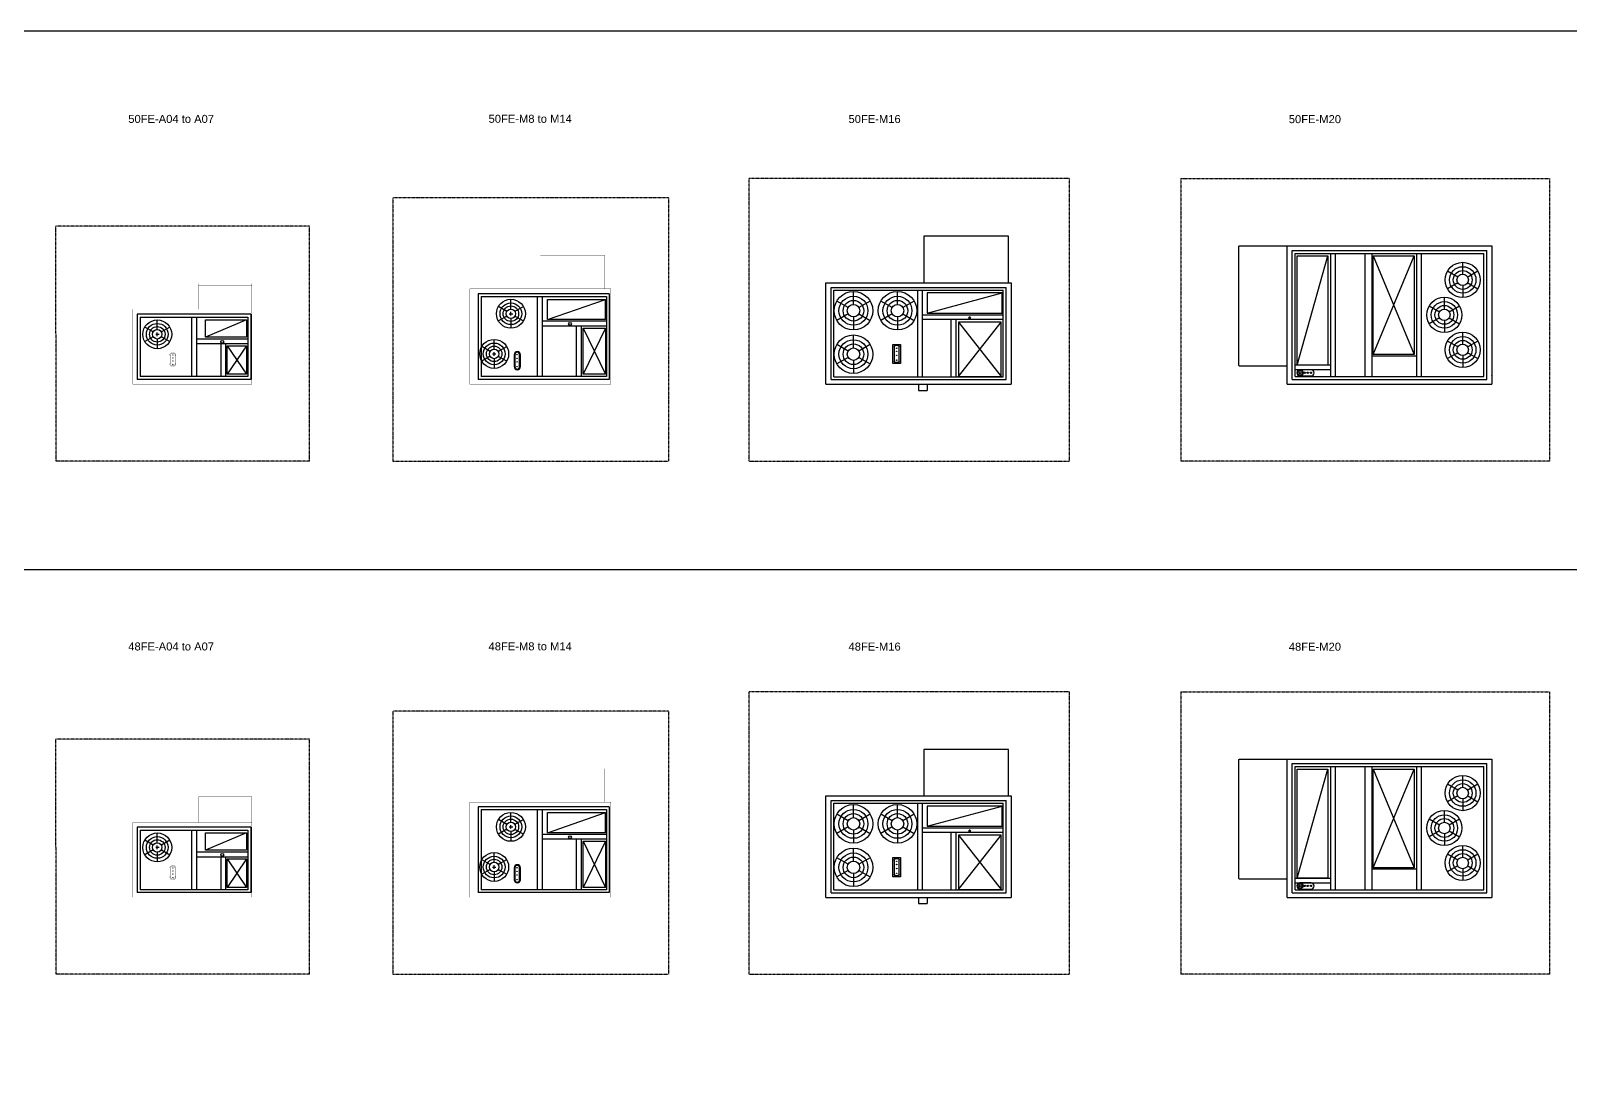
# Model space of a CAD drawing. Header units: inches. Extents: x 2025 to 34930, y -6955 to 4650.
# Drawn here: x 27933 to 28895, y 2137 to 2792 of the extents above; entities that cross this region are included whole.
import ezdxf

# ---------------------------------------------------------------- set-up
doc = ezdxf.new("R2010")
doc.units = ezdxf.units.IN
doc.header["$MEASUREMENT"] = 0
doc.linetypes.add('CENTER', pattern=[0.6, 0.375, -0.075, 0.075, -0.075])
doc.layers.add('HOOD', color=7, linetype='Continuous')
doc.styles.add('style1', font='arial.ttf', dxfattribs={"height": 5})

# ---------------------------------------------------------------- blocks, each defined once
blk = doc.blocks.new('50FE-A04 to A07')
at = {"layer": 'HOOD', "color": 7, "linetype": 'CENTER'}
for p, q in [((29.93677425178898, 43.74826206611965), (29.87122382518898, 190.5039355002197)), ((188.216504074989, 190.5039355002197), (29.87122382518898, 190.5039355002197)), ((188.282054501589, 43.74826206611965), (188.216504074989, 190.5039355002197)), ((188.282054501589, 43.74826206611965), (29.93677425178898, 43.74826206611965))]:
    blk.add_line(p, q, dxfattribs=at)
at = {"layer": 'HOOD', "color": 7, "linetype": 'Continuous'}
for p, q in [((80.65217629748898, 135.4922389287196), (80.65217629748898, 94.74936768571965)), ((80.65217629748898, 135.4922389287196), (80.65217629748898, 94.74936768571965)), ((151.527176297489, 135.4922389287196), (80.65217629748898, 135.4922389287196)), ((151.527176297489, 135.4922389287196), (80.65217629748898, 135.4922389287196)), ((151.527176297489, 135.4922389287196), (151.527176297489, 94.74936768571965)), ((151.527176297489, 135.4922389287196), (151.527176297489, 94.74936768571965)), ((82.40217629748898, 133.6586251996196), (82.40217629748898, 96.49908211411963)), ((82.40217629748898, 133.6586251996196), (82.40217629748898, 96.49908211411963)), ((82.40217629748898, 133.6586251996196), (149.777176297489, 133.6586251996196)), ((82.40217629748898, 133.6586251996196), (149.777176297489, 133.6586251996196)), ((90.63054697588898, 124.3740466066197), (85.35529376188899, 127.4197154697196)), ((93.17117629748898, 125.8408796293197), (93.17117629748898, 131.9322173555196)), ((100.962796626989, 127.4057076785197), (95.71180561918898, 124.3740466066197)), ((114.587176297489, 133.6586251996196), (114.587176297489, 96.49908211411963)), ((114.587176297489, 133.6586251996196), (114.587176297489, 96.49908211411963)), ((117.587176297489, 133.6586251996196), (117.587176297489, 96.49908211411963)), ((117.587176297489, 133.6586251996196), (117.587176297489, 96.49908211411963)), ((123.254176297489, 121.1172389287196), (123.254176297489, 131.9903160800196)), ((148.879175827489, 131.9903157323197), (123.254176349089, 121.1172391852197)), ((123.254176297489, 131.9903160800196), (148.879176297489, 131.9903160800196)), ((148.879176297489, 131.9903160800196), (148.879176297489, 121.1172389287196)), ((149.777176297489, 133.6586251996196), (149.777176297489, 96.49908211411963)), ((149.777176297489, 133.6586251996196), (149.777176297489, 96.49908211411963)), ((90.63054697588898, 121.4403805610197), (85.35529376188899, 118.3947116980196)), ((92.21226187118897, 123.0270120846197), (94.24822307798898, 123.0270120846197)), ((93.17117629748898, 121.7822135838197), (93.17117629748898, 124.0322135838197)), ((93.17117629748898, 119.9735475382197), (93.17117629748898, 113.8822098121197)), ((95.71180561918898, 121.4403805610197), (100.987058832989, 118.3947116980196)), ((149.777176297489, 119.9086251996196), (117.587176297489, 119.9086251996196)), ((149.777176297489, 119.9086251996196), (117.587176297489, 119.9086251996196)), ((149.777176297489, 116.9090821141197), (117.587176297489, 116.9090821141197)), ((149.777176297489, 116.9090821141197), (117.587176297489, 116.9090821141197)), ((148.879176297489, 121.1172389287196), (123.254176297489, 121.1172389287196)), ((132.777176297489, 116.9090821141197), (132.777176297489, 96.49908211411963)), ((132.777176297489, 116.9090821141197), (132.777176297489, 96.49908211411963)), ((135.777176297489, 116.9090821141197), (135.777176297489, 96.49908211411963)), ((135.777176297489, 116.9090821141197), (135.777176297489, 96.49908211411963)), ((136.754176297489, 97.99223892871964), (136.754176297489, 115.7378601644197)), ((136.754176297489, 115.7378601644197), (148.879176297489, 115.7378601644197)), ((136.754176297489, 115.7378601644197), (148.879176297489, 97.99223892871964)), ((148.879176297489, 115.7378601644197), (136.754176297489, 97.99223892871964)), ((148.879176297489, 115.7378601644197), (148.879176297489, 97.99223892871964)), ((149.777176297489, 96.49908211411963), (82.40217629748898, 96.49908211411963)), ((149.777176297489, 96.49908211411963), (82.40217629748898, 96.49908211411963)), ((148.879176297489, 97.99223892871964), (136.754176297489, 97.99223892871964)), ((151.527176297489, 94.74936768571965), (80.65217629748898, 94.74936768571965)), ((151.527176297489, 94.74936768571965), (80.65217629748898, 94.74936768571965))]:
    blk.add_line(p, q, dxfattribs=at)
at = {"layer": 'HOOD', "color": 7, "linetype": 'Continuous', "const_width": 0.1499999929}
for points in [[(152.254176297489, 154.5138506182197), (118.818253455989, 154.5138506182197)], [(118.879176297489, 138.4922389287196), (118.879176297489, 154.5138506182197)], [(152.254176297489, 138.4922389287196), (152.254176297489, 154.5138506182197)], [(152.254176297489, 153.5898506182197), (118.818253455989, 153.5898506182197)], [(77.87917629748898, 138.4922389287196), (77.87917629748898, 91.74223892871964)], [(152.254176297489, 138.4922389287196), (77.87917629748898, 138.4922389287196)], [(152.254176297489, 91.74223892871964), (152.254176297489, 138.4922389287196)], [(100.875388169589, 109.6489336031196), (100.870984654289, 104.7203025658197)], [(100.875388169589, 109.6489336031196), (101.376889203089, 109.6489336031196)], [(101.377291103989, 109.6649714957197), (101.368370921189, 104.7272348897197)], [(104.376811075189, 109.6473738943197), (104.371568295589, 104.7504332347197)], [(104.376812745089, 109.6489336031196), (104.878812657389, 109.6489336031196)], [(104.878811069389, 109.6474503571197), (104.873568289689, 104.7505096975196)], [(100.870984654289, 104.7203025658197), (101.368357594889, 104.7198581849196)], [(104.371532688489, 104.7171749799196), (104.873532025389, 104.7166375276196)], [(77.87917629748898, 91.74223892871964), (152.254176297489, 91.74223892871964)]]:
    blk.add_lwpolyline(points, dxfattribs=at)
for points in [[(104.878811069389, 109.6474503571197, 0.9998476951999999), (100.874811069389, 109.6474503571197)], [(104.376811075189, 109.6473738943197, 0.9998476951999999), (101.376811063589, 109.6473738943197)], [(100.871455155589, 104.7610693587197, 1.0215033938), (104.871455155589, 104.7610693587197)], [(101.371038366289, 104.7288906780197, 1.0141946597), (104.371568295589, 104.7504332347197)]]:
    blk.add_lwpolyline(points, format="xyb", dxfattribs=at)
for points in [[(102.712749978589, 110.0324925105197, 1), (103.040092220189, 110.0324925105197, 1)], [(102.713638845689, 108.1422395205197, 1), (103.040981087289, 108.1422395205197, 1)], [(102.714541971789, 106.2522359496197, 1), (103.041884213389, 106.2522359496197, 1)], [(102.715505176689, 104.2422389287196, 1), (103.042847418289, 104.2422389287196, 1)]]:
    blk.add_lwpolyline(points, format="xyb", close=True, dxfattribs=at)
at = {"layer": 'HOOD', "color": 7, "linetype": 'Continuous'}
for centre, radius in [((93.17117629748898, 122.9072135838197), 9.0250037717), ((93.17117629748898, 122.9072135838197), 6.7807506176), ((93.17117629748898, 122.9072135838197), 4.8344807751), ((93.17117629748898, 122.9072135838197), 2.9336660455), ((133.750239289589, 118.2383019208197), 0.8878304979), ((102.876043021689, 108.1346674658196), 0.09121988310000001), ((102.876421099389, 110.0324925105197), 0.09121988310000001), ((102.878213092589, 106.2522359496197), 0.09121988310000001), ((102.879176297489, 104.2422389287196), 0.09121988310000001)]:
    blk.add_circle(centre, radius, dxfattribs=at)
blk = doc.blocks.new('50FE-M8 to M14')
at = {"layer": 'HOOD', "color": 7, "linetype": 'CENTER'}
for p, q in [((240.3370170512492, 208.0759891352197), (240.3370170512492, 43.74230409301965)), ((412.4638323127492, 208.0759891352197), (240.3370170512492, 208.0759891352197)), ((412.4638323127492, 208.0759891352197), (412.4638323127492, 43.74230409301965)), ((240.3370170512492, 43.74230409301965), (412.4638323127492, 43.74230409301965))]:
    blk.add_line(p, q, dxfattribs=at)
at = {"layer": 'HOOD', "color": 7, "linetype": 'Continuous'}
for p, q in [((293.6740170512492, 148.2540821141196), (293.6740170512492, 94.75408211411965)), ((293.6740170512492, 148.2540821141196), (293.6740170512492, 94.75408211411965)), ((375.4240170512492, 148.2540821141196), (293.6740170512492, 148.2540821141196)), ((375.4240170512492, 148.2540821141196), (293.6740170512492, 148.2540821141196)), ((295.4240170512492, 146.5021136102197), (295.4240170512492, 96.50379654251964)), ((295.4240170512492, 146.5021136102197), (295.4240170512492, 96.50379654251964)), ((295.4240170512492, 146.5021136102197), (373.6740170512492, 146.5021136102197)), ((295.4240170512492, 146.5021136102197), (373.6740170512492, 146.5021136102197)), ((314.0370170512492, 138.7059049743197), (314.0370170512492, 144.7972427004196)), ((330.4850406732492, 146.5021136102197), (330.4850406732492, 96.50379654251964)), ((330.4850406732492, 146.5021136102197), (330.4850406732492, 96.50379654251964)), ((333.4850406732492, 146.5021136102197), (333.4850406732492, 96.50379654251964)), ((333.4850406732492, 146.5021136102197), (333.4850406732492, 96.50379654251964)), ((336.8121682915492, 132.1176747224196), (336.8121682915492, 144.7407500443196)), ((336.8121682915492, 132.1176747224196), (373.1871682889492, 144.7407500443196)), ((336.8121682915492, 144.7407500443196), (373.1871682889492, 144.7407500443196)), ((373.1870170512492, 132.1172389287196), (373.1871682889492, 144.7407500443196)), ((373.6740170512492, 146.5021136102197), (373.6740170512492, 96.50379654251964)), ((373.6740170512492, 146.5021136102197), (373.6740170512492, 96.50379654251964)), ((375.4240170512492, 148.2540821141196), (375.4240170512492, 94.75408211411965)), ((375.4240170512492, 148.2540821141196), (375.4240170512492, 94.75408211411965)), ((311.4963877295492, 137.2390719515197), (306.2211345156492, 140.2847408146197)), ((312.9120170512492, 135.7722389287196), (315.1620170512492, 135.7722389287196)), ((314.0370170512492, 134.6472389287196), (314.0370170512492, 136.8972389287196)), ((321.8286373807492, 140.2707330234196), (316.5776463728492, 137.2390719515197)), ((311.4963877295492, 134.3054059059196), (306.2211345156492, 131.2597370429197)), ((314.0370170512492, 132.8385728832197), (314.0370170512492, 126.7472351570196)), ((316.5776463728492, 134.3054059059196), (321.8528995867492, 131.2597370429197)), ((373.6740170512492, 131.0348356910197), (333.4850406732492, 131.0348356910197)), ((373.6740170512492, 131.0348356910197), (333.4850406732492, 131.0348356910197)), ((373.6740170512492, 128.0352926055197), (333.4850406732492, 128.0352926055197)), ((373.6740170512492, 128.0352926055197), (333.4850406732492, 128.0352926055197)), ((373.1870170512492, 132.1172389287196), (336.8121682915492, 132.1176747224196)), ((354.8629934292492, 128.0352926055197), (354.8629934292492, 96.50379654251964)), ((354.8629934292492, 128.0352926055197), (354.8629934292492, 96.50379654251964)), ((357.8629934292492, 128.0352926055197), (357.8629934292492, 96.50379654251964)), ((357.8629934292492, 128.0352926055197), (357.8629934292492, 96.50379654251964)), ((359.1870170512492, 126.7378601645196), (373.1870170512492, 126.7378601645196)), ((359.1870170512492, 97.99223892871964), (359.1870170512492, 126.7378601645196)), ((359.1870170512492, 126.7378601645196), (373.1870170512492, 97.99223892871964)), ((373.1870170512492, 126.7378601645196), (359.1870170512492, 97.99223892871964)), ((373.1870170512492, 126.7378601645196), (373.1870170512492, 97.99223892871964)), ((303.5990170512492, 113.6259049743196), (303.5990170512492, 119.7172427004197)), ((301.0583877295492, 112.1590719515196), (295.7831345156492, 115.2047408146197)), ((301.0583877295492, 109.2254059059196), (295.7831345156492, 106.1797370429196)), ((302.4740170512492, 110.6922389287197), (304.7240170512492, 110.6922389287197)), ((303.5990170512492, 109.5672389287197), (303.5990170512492, 111.8172389287197)), ((303.5990170512492, 107.7585728832197), (303.5990170512492, 101.6672351570197)), ((311.3906373807492, 115.1907330234197), (306.1396463728492, 112.1590719515196)), ((306.1396463728492, 109.2254059059196), (311.4148995867492, 106.1797370429196)), ((316.0680935758492, 110.1966798736196), (316.0680935758492, 102.7242389287196)), ((316.5211272874492, 110.1966798736196), (316.0680935758492, 110.1966798736196)), ((316.5211272874492, 110.1966798736196), (316.5211272874492, 102.7242389287196)), ((319.4817572087492, 102.7242389287196), (319.4817572087492, 110.1966798736196)), ((319.4817572087492, 110.1966798736196), (319.9347909203492, 110.1966798736196)), ((319.9347909203492, 102.7242389287196), (319.9347909203492, 110.1966798736196)), ((373.6740170512492, 96.50379654251964), (295.4240170512492, 96.50379654251964)), ((373.6740170512492, 96.50379654251964), (295.4240170512492, 96.50379654251964)), ((316.5211272874492, 102.7242389287196), (316.0680935758492, 102.7242389287196)), ((319.4817572087492, 102.7242389287196), (319.9347909203492, 102.7242389287196)), ((373.1870170512492, 97.99223892871964), (359.1870170512492, 97.99223892871964)), ((375.4240170512492, 94.75408211411965), (293.6740170512492, 94.75408211411965)), ((375.4240170512492, 94.75408211411965), (293.6740170512492, 94.75408211411965))]:
    blk.add_line(p, q, dxfattribs=at)
at = {"layer": 'HOOD', "color": 7, "linetype": 'Continuous', "const_width": 0.1499999929}
for points in [[(332.4056282151492, 172.0759891352196), (332.4056282151492, 151.3237115843197)], [(372.7806282151492, 172.0759891352196), (332.4056282151492, 172.0759891352196)], [(372.7806282151492, 151.3237115843197), (372.7806282151492, 172.0759891352196)], [(288.3370170512492, 151.2459433240197), (288.3370170512492, 91.74223892871964)], [(376.4620170512492, 151.2459433240197), (288.3370170512492, 151.2459433240197)], [(376.4620170512492, 151.2459433240197), (376.4620170512492, 91.74223892871964)], [(288.3370170512492, 91.74223892871964), (376.4620170512492, 91.74223892871964)]]:
    blk.add_lwpolyline(points, dxfattribs=at)
at = {"layer": 'HOOD', "color": 7, "linetype": 'Continuous'}
for centre, radius in [((314.0370170512492, 135.7722389287196), 9.0250037717), ((314.0370170512492, 135.7722389287196), 6.7807506176), ((314.0370170512492, 135.7722389287196), 4.8344807751), ((314.0370170512492, 135.7722389287196), 2.9336660455), ((350.9620170512492, 129.3672389287196), 0.8721746987000001), ((303.5990170512492, 110.6922389287197), 9.0250037717), ((303.5990170512492, 110.6922389287197), 6.7807506176), ((303.5990170512492, 110.6922389287197), 4.8344807751), ((303.5990170512492, 110.6922389287197), 3.0043958628), ((317.9030170512492, 110.1966798736196), 0.1425501338), ((317.9030170512492, 107.9604594011197), 0.1425501338), ((317.9030170512492, 105.7242389287196), 0.1425501338), ((317.9030170512492, 110.1966798736196), 0.1084643883), ((317.9030170512492, 107.9604594011197), 0.1084643883), ((317.9030170512492, 105.7242389287196), 0.1084643883), ((317.9030170512492, 102.7242389287196), 0.1425501338), ((317.9030170512492, 102.7242389287196), 0.1084643883)]:
    blk.add_circle(centre, radius, dxfattribs=at)
for centre, radius, start, end in [((318.0014422481492, 110.1966798736196), 1.9333486722, 0, 180), ((318.0014422481492, 110.1966798736196), 1.4803149606, 0, 180), ((318.0014422481492, 102.7242389287196), 1.9333486722, 180, 0), ((318.0014422481492, 102.7242389287196), 1.4803149606, 180, 0)]:
    blk.add_arc(centre, radius, start, end, dxfattribs=at)
blk = doc.blocks.new('50FE-M16')
at = {"layer": 'HOOD', "color": 7, "linetype": 'CENTER'}
for p, q in [((462.7659995437498, 43.74230409301967), (462.7659995437498, 220.1369975476197)), ((662.6458164015498, 220.1369975476197), (462.7659995437498, 220.1369975476197)), ((662.6458164015498, 220.1369975476197), (662.6458164015498, 43.74230409301967)), ((462.7659995437498, 43.74230409301967), (662.6458164015498, 43.74230409301967))]:
    blk.add_line(p, q, dxfattribs=at)
at = {"layer": 'HOOD', "color": 7, "linetype": 'Continuous'}
for p, q in [((571.8911682491498, 184.1369975476197), (571.8911682491498, 155.0902790263196)), ((624.7884456347498, 184.1369975476197), (571.8911682491498, 184.1369975476197)), ((624.8196956347498, 155.0902790263196), (624.7884456347498, 184.1369975476197)), ((510.7659995437498, 91.74230409301965), (510.7659995437498, 155.0903263631197)), ((510.7659995437498, 155.0903263631197), (626.6213491449498, 155.0903263631197)), ((626.6213491449498, 155.0903263631197), (626.6213491449498, 91.74230409301965)), ((514.0686290446498, 94.63549954451967), (514.0686290446498, 152.2204995445197)), ((514.0686290446498, 94.63549954451967), (514.0686290446498, 152.2204995445197)), ((514.0686290446498, 152.2204995445197), (623.3186290446498, 152.2204995445197)), ((514.0686290446498, 152.2204995445197), (623.3186290446498, 152.2204995445197)), ((515.8186290446498, 96.38549954451967), (515.8186290446498, 150.4704995445197)), ((515.8186290446498, 96.38549954451967), (515.8186290446498, 150.4704995445197)), ((515.8186290446498, 150.4704995445197), (621.5686290446498, 150.4704995445197)), ((515.8186290446498, 150.4704995445197), (621.5686290446498, 150.4704995445197)), ((528.0139481431497, 141.5535668650197), (528.0139481431497, 149.6753504999197)), ((555.5013968466498, 141.5528494478197), (555.5013968466498, 149.6746330827197)), ((568.1936290446498, 96.38549954451967), (568.1936290446498, 150.4704995445197)), ((568.1936290446498, 96.38549954451967), (568.1936290446498, 150.4704995445197)), ((571.1936290446498, 96.38549954451967), (571.1936290446498, 150.4704995445197)), ((571.1936290446498, 96.38549954451967), (571.1936290446498, 150.4704995445197)), ((573.9974286443498, 136.0998040930197), (620.8475174943497, 148.7317845445197)), ((573.9974286443498, 148.7317845445197), (573.9974286443498, 136.0998040930197)), ((620.8475174943497, 148.7317845445197), (573.9974286443498, 148.7317845445197)), ((620.8475174943497, 136.0998040930197), (620.8475174943497, 148.7317845445197)), ((621.5686290446498, 96.38549954451967), (621.5686290446498, 150.4704995445197)), ((621.5686290446498, 96.38549954451967), (621.5686290446498, 150.4704995445197)), ((623.3186290446498, 94.63549954451967), (623.3186290446498, 152.2204995445197)), ((623.3186290446498, 94.63549954451967), (623.3186290446498, 152.2204995445197)), ((524.6264423809498, 139.5977895013197), (517.5927714291498, 143.6586813187197)), ((524.6264423809498, 135.6862347739197), (517.5927714291498, 131.6253429564197)), ((538.4027752492498, 143.6400042638197), (531.4014539054498, 139.5977895013197)), ((531.4014539054498, 135.6862347739197), (538.4351248572498, 131.6253429564197)), ((552.1138910844497, 139.5970720841197), (545.0802201325498, 143.6579639016197)), ((552.1138910844497, 135.6855173567197), (545.0802201325498, 131.6246255393197)), ((565.8902239526498, 143.6392868467197), (558.8889026088498, 139.5970720841197)), ((558.8889026088498, 135.6855173567197), (565.9225735606498, 131.6246255393197)), ((571.1936290446498, 135.1354995445197), (621.5686290446498, 135.1354995445197)), ((571.1936290446498, 135.1354995445197), (621.5686290446498, 135.1354995445197)), ((573.9974286443498, 136.0998040930197), (620.8475174943497, 136.0998040930197)), ((528.0139481431497, 133.7304574102197), (528.0139481431497, 125.6086737753197)), ((555.5013968466498, 133.7297399930197), (555.5013968466498, 125.6079563581197)), ((571.1936290446498, 132.3697515130197), (621.5686290446498, 132.3697515130197)), ((571.1936290446498, 132.3697515130197), (621.5686290446498, 132.3697515130197)), ((589.1311290446498, 96.38549954451967), (589.1311290446498, 132.3697515130197)), ((589.1311290446498, 96.38549954451967), (589.1311290446498, 132.3697515130197)), ((592.1311290446498, 96.38549954451967), (592.1311290446498, 132.3697515130197)), ((592.1311290446498, 96.38549954451967), (592.1311290446498, 132.3697515130197)), ((620.3463956247498, 130.5752305005197), (593.6084092462497, 130.5752305005197)), ((593.6084092462497, 130.5752305005197), (620.3463956247498, 96.59980409301967)), ((593.6084092462497, 130.5752305005197), (593.6084092462497, 96.59980409301967)), ((593.6084092462497, 96.59980409301967), (620.3463956247498, 130.5752305005197)), ((599.8714476161498, 133.2758849509197), (601.3523632437498, 133.2758849509197)), ((600.6119054299497, 132.5354271371197), (600.6119054299497, 134.0163427647197)), ((620.3463956247498, 96.59980409301967), (620.3463956247498, 130.5752305005197)), ((524.6268782653498, 112.4343097851197), (517.5932073135498, 116.4952016025197)), ((528.0143840275498, 114.3900871488197), (528.0143840275498, 122.5118707837197)), ((538.4032111336497, 116.4765245476197), (531.4018897898497, 112.4343097851197)), ((552.6602763584498, 104.6317134746197), (552.6602763584498, 116.6349691678197)), ((552.6602763584498, 116.6349691678197), (557.3828687623497, 116.6349691678197)), ((555.7165141518498, 115.8478704338197), (554.3266309689498, 115.8478704338197)), ((557.3828687623497, 116.6349691678197), (557.3828687623497, 104.6317134746197)), ((524.6268782653498, 108.5227550577197), (517.5932073135498, 104.4618632402197)), ((528.0143840275498, 106.5669776940197), (528.0143840275498, 98.44519405911969)), ((531.4018897898497, 108.5227550577197), (538.4355607416497, 104.4618632402197)), ((553.5221494722498, 115.0433889370197), (553.5221494722498, 106.2232937054197)), ((556.5209956486498, 106.2232937054197), (556.5209956486498, 115.0433889370197)), ((515.8186290446498, 96.38549954451967), (621.5686290446498, 96.38549954451967)), ((515.8186290446498, 96.38549954451967), (621.5686290446498, 96.38549954451967)), ((557.3828687623497, 104.6317134746197), (552.6602763584498, 104.6317134746197)), ((554.3266309689498, 105.4188122086197), (555.7165141518498, 105.4188122086197)), ((593.6084092462497, 96.59980409301967), (620.3463956247498, 96.59980409301967)), ((510.7659995437498, 91.74230409301965), (626.6213491449498, 91.74230409301965)), ((514.0686290446498, 94.63549954451967), (623.3186290446498, 94.63549954451967)), ((514.0686290446498, 94.63549954451967), (623.3186290446498, 94.63549954451967)), ((568.6936743443498, 91.74230409301965), (568.6936743443498, 87.80480409301967)), ((568.6936743443498, 87.80480409301967), (574.1134860636498, 87.80480409301967)), ((574.1134860636498, 91.74230409301965), (574.1134860636498, 87.80480409301967))]:
    blk.add_line(p, q, dxfattribs=at)
for centre, radius in [((528.0139481431497, 137.6420121376197), 12.0333383623), ((528.0139481431497, 137.6420121376197), 9.041000823500001), ((555.5013968466498, 137.6412947204197), 12.0333383623), ((555.5013968466498, 137.6412947204197), 9.041000823500001), ((528.0139481431497, 137.6420121376197), 6.4459743668), ((528.0139481431497, 137.6420121376197), 3.9115547274), ((555.5013968466498, 137.6412947204197), 6.4459743668), ((555.5013968466498, 137.6412947204197), 3.9115547274), ((600.6119054299497, 133.2758849509197), 0.5151561214), ((528.0143840275498, 110.4785324214197), 12.0333383623), ((528.0143840275498, 110.4785324214197), 9.041000823500001), ((528.0143840275498, 110.4785324214197), 6.4459743668), ((528.0143840275498, 110.4785324214197), 3.9115547274), ((555.0159995437498, 109.7423040930197), 0.1636711208), ((555.0215725604497, 114.2431248139197), 0.1636711208), ((555.0215725604497, 112.2557005106197), 0.1636711208), ((555.0215725604497, 106.7726220310197), 0.1636711208)]:
    blk.add_circle(centre, radius, dxfattribs=at)
for centre, radius, start, end in [((553.8960213708498, 115.4739985352197), 0.4397914176, 72.59298168569838, 197.4070183142991), ((554.3266309689498, 116.8474858260197), 0.9996153922, 252.5929816856984, 270), ((555.7165141518498, 116.8474858260197), 0.9996153922, 270, 287.4070183143012), ((556.1471237500498, 115.4739985352197), 0.4397914176, 342.5929816857008, 107.4070183143016), ((553.8960213708498, 105.7926841072197), 0.4397914176, 162.5929816857008, 287.4070183143012), ((552.5225340800498, 115.0433889370197), 0.9996153922, 0, 17.40701831429919), ((552.5225340800498, 106.2232937054197), 0.9996153922, 342.5929816857008, 0), ((556.1471237500498, 105.7926841072197), 0.4397914176, 252.5929816856984, 17.40701831429919), ((557.5206110408498, 115.0433889370197), 0.9996153922, 162.5929816857008, 180), ((557.5206110408498, 106.2232937054197), 0.9996153922, 180, 197.4070183142991), ((554.3266309689498, 104.4191968164197), 0.9996153922, 90, 107.4070183143016), ((555.7165141518498, 104.4191968164197), 0.9996153922, 72.59298168569838, 90)]:
    blk.add_arc(centre, radius, start, end, dxfattribs=at)
blk = doc.blocks.new('50FE-M20')
at = {"layer": 'HOOD', "color": 7, "linetype": 'CENTER'}
for p, q in [((732.5450810276054, 220.1170702418196), (732.5450810276054, 43.74230409301965)), ((732.5450810276055, 220.1170702418196), (962.7895548120052, 220.1170702418196)), ((962.7895548120052, 220.1170702418196), (962.7895548120052, 43.74230409301965)), ((962.7895548120052, 43.74230409301965), (732.5450810276055, 43.74230409301966))]:
    blk.add_line(p, q, dxfattribs=at)
at = {"layer": 'HOOD', "color": 7, "linetype": 'Continuous'}
for p, q in [((768.5450810276053, 177.5457428925197), (768.6757693229054, 177.7305640521197)), ((768.5450810276053, 177.5457428925197), (768.5450810276053, 103.6997578048197)), ((768.6757693229054, 177.7305640521197), (768.7975831048053, 177.7305640521197)), ((768.7975071779053, 177.8346596364196), (768.7978452422053, 177.8259973056197)), ((768.7976455312053, 177.7951760323197), (768.7975468633053, 177.7758452120196)), ((768.7977577918053, 177.8059630770197), (768.7976455312053, 177.7951760323197)), ((768.7976572944053, 177.8346596364196), (768.7976572944053, 177.8536934975197)), ((768.7978540610053, 177.8117078136196), (768.7977577918053, 177.8059630770197)), ((768.7978074109053, 177.8537984941196), (769.1745483839053, 178.1173040930196)), ((768.7978090207052, 177.8536958776197), (768.7978074109053, 177.8537984941196)), ((768.7981729776053, 177.8214540865197), (768.7981758460053, 177.8214395572197)), ((768.7981787753054, 177.8214249090197), (768.7981947304053, 177.8213460314196)), ((768.7981971295053, 177.8213340211196), (768.7981995572053, 177.8213217680196)), ((768.7982044967054, 177.8212964566197), (768.7982070075053, 177.8212833602196)), ((768.7982095452053, 177.8212699444197), (768.7982184639053, 177.8212216552197)), ((768.7982146991053, 177.8212420785197), (768.7982159292053, 177.8212353137197)), ((768.7982851880054, 177.8211264203197), (768.7982789383053, 177.8209689288197)), ((769.1745483839053, 178.1173040930196), (926.7895548120053, 178.1173040930196)), ((798.8920414993054, 91.74230409301965), (798.8920414993054, 178.1173040930196)), ((802.0420414993054, 94.61730409301965), (802.0420414993054, 175.2423040930197)), ((802.0420414993054, 94.61730409301965), (802.0420414993054, 175.2423040930197)), ((802.0420414993054, 94.61730409301965), (802.0420414993054, 175.2423040930197)), ((802.0420414993054, 175.2423040930197), (923.6670414993052, 175.2423040930197)), ((802.0420414993054, 175.2423040930197), (923.6670414993052, 175.2423040930197)), ((802.0420414993054, 175.2423040930197), (923.6670414993052, 175.2423040930197)), ((803.9170414993054, 96.49230409301965), (803.9170414993054, 173.3673040930197)), ((803.9170414993054, 96.49230409301965), (803.9170414993054, 173.3673040930197)), ((803.9170414993054, 96.49230409301965), (803.9170414993054, 173.3673040930197)), ((803.9170414993054, 173.3673040930197), (921.7920414993052, 173.3673040930197)), ((803.9170414993054, 173.3673040930197), (921.7920414993052, 173.3673040930197)), ((803.9170414993054, 173.3673040930197), (921.7920414993052, 173.3673040930197)), ((826.1045414993052, 96.49230409301965), (826.1045414993052, 173.3673040930197)), ((826.1045414993052, 96.49230409301965), (826.1045414993052, 173.3673040930197)), ((826.1045414993052, 96.49230409301965), (826.1045414993052, 173.3673040930197)), ((829.1045414993052, 96.49230409301965), (829.1045414993052, 173.3673040930197)), ((829.1045414993052, 96.49230409301965), (829.1045414993052, 173.3673040930197)), ((829.1045414993052, 96.49230409301965), (829.1045414993052, 173.3673040930197)), ((847.7295414993052, 96.49230409301965), (847.7295414993052, 173.3673040930197)), ((847.7295414993052, 96.49230409301965), (847.7295414993052, 173.3673040930197)), ((847.7295414993052, 96.49230409301965), (847.7295414993052, 173.3673040930197)), ((852.0420414993052, 96.49230409301965), (852.0420414993052, 173.3673040930197)), ((852.0420414993052, 96.49230409301965), (852.0420414993052, 173.3673040930197)), ((852.0420414993052, 96.49230409301965), (852.0420414993052, 173.3673040930197)), ((879.9170414993052, 96.49230409301965), (879.9170414993052, 173.3673040930197)), ((879.9170414993052, 96.49230409301965), (879.9170414993052, 173.3673040930197)), ((879.9170414993052, 96.49230409301965), (879.9170414993052, 173.3673040930197)), ((882.9170414993052, 96.49230409301965), (882.9170414993052, 173.3673040930197)), ((882.9170414993052, 96.49230409301965), (882.9170414993052, 173.3673040930197)), ((882.9170414993052, 96.49230409301965), (882.9170414993052, 173.3673040930197)), ((921.7920414993052, 96.49230409301965), (921.7920414993052, 173.3673040930197)), ((921.7920414993052, 96.49230409301965), (921.7920414993052, 173.3673040930197)), ((921.7920414993052, 96.49230409301965), (921.7920414993052, 173.3673040930197)), ((923.6670414993052, 94.61730409301965), (923.6670414993052, 175.2423040930197)), ((923.6670414993052, 94.61730409301965), (923.6670414993052, 175.2423040930197)), ((923.6670414993052, 94.61730409301965), (923.6670414993052, 175.2423040930197)), ((926.7895548120053, 178.1173040930196), (926.7895548120053, 91.74230409301965)), ((805.1412378580053, 103.7385629074197), (805.1412378580053, 171.8694670176197)), ((805.1412378580053, 103.7385629074197), (824.3933061494054, 171.8694670176197)), ((805.1412378580053, 171.8694670176197), (824.3933061494054, 171.8694670176197)), ((824.3933061494054, 171.8694670176197), (824.3933061494054, 103.7385629074197)), ((852.6409027160053, 110.2322279768196), (852.6409027160053, 171.8655391980197)), ((852.6409027160053, 110.2322279768196), (878.1400903126053, 171.8655391980197)), ((852.6409027160053, 171.8655391980197), (878.1400903126053, 171.8655391980197)), ((852.6409027160053, 171.8655391980197), (878.1400903126053, 110.2322279768196)), ((878.1400903126053, 171.8655391980197), (878.1400903126053, 110.2322279768196)), ((908.5608894630053, 160.4477273652197), (908.5608894630053, 167.8733581171197)), ((905.4637413375053, 158.6595880613197), (899.0329564673053, 162.3724034372196)), ((905.4637413375053, 155.0833094534196), (899.0329564673053, 151.3704940774197)), ((918.0592456742053, 162.3553272727196), (911.6580375884053, 158.6595880613197)), ((911.6580375884053, 155.0833094534196), (918.0888224587053, 151.3704940774197)), ((897.1006017155053, 138.6201850947197), (897.1006017155053, 146.0458158466197)), ((908.5608894630053, 153.2951701494196), (908.5608894630053, 145.8695393975197)), ((894.0034535900053, 136.8320457908197), (887.5726687198053, 140.5448611667197)), ((906.5989579268053, 140.5277850023197), (900.1977498410052, 136.8320457908197)), ((894.0034535900053, 133.2557671829196), (887.5726687198053, 129.5429518069196)), ((897.1006017155053, 131.4676278789196), (897.1006017155053, 124.0419971270197)), ((900.1977498410052, 133.2557671829196), (906.6285347112052, 129.5429518069196)), ((905.4637413375053, 115.0045035203197), (899.0329564673053, 118.7173188962197)), ((908.5608894630053, 116.7926428242197), (908.5608894630053, 124.2182735761197)), ((918.0592456742053, 118.7002427318196), (911.6580375884053, 115.0045035203197)), ((852.0420414993052, 109.4923040930197), (879.9170414993052, 109.4923040930197)), ((852.0420414993052, 109.4923040930197), (879.9170414993052, 109.4923040930197)), ((852.0420414993052, 109.4923040930197), (879.9170414993052, 109.4923040930197)), ((878.1400903126053, 110.2322279768196), (852.6409027160053, 110.2322279768196)), ((905.4637413375053, 111.4282249124197), (899.0329564673053, 107.7154095364197)), ((908.5608894630053, 109.6400856084197), (908.5608894630053, 102.2144548565197)), ((911.6580375884053, 111.4282249124197), (918.0888224587053, 107.7154095364197)), ((768.6757693229054, 103.5149366452196), (768.5450810276053, 103.6997578048197)), ((768.7975831048053, 103.5149366452196), (768.6757693229054, 103.5149366452196)), ((768.7454056286053, 103.5149366452196), (768.7454056286053, 103.4778048913196)), ((768.7978776607054, 103.4203880884196), (768.7975071779053, 103.4108410609197)), ((768.7975414778053, 103.4685551989197), (768.7976375244053, 103.4502204435197)), ((768.7976375244053, 103.4502204435197), (768.7977510288054, 103.4393960265197)), ((768.7976572944053, 103.3918071998197), (768.7976572944053, 103.4108410609197)), ((768.7977510288054, 103.4393960265197), (768.7978486718054, 103.4336507271197)), ((768.7978074109053, 103.3917022031197), (768.7978090207052, 103.3918048196197)), ((768.9846559475053, 103.2610139079197), (768.7978074109053, 103.3917022031197)), ((768.7978486718054, 103.4336507271197), (768.7979342299053, 103.4298628425197)), ((768.7981758460053, 103.4240611401196), (768.7981729776053, 103.4240466107197)), ((768.7982070075053, 103.4242173371197), (768.7982044967054, 103.4242042407197)), ((768.7982159292053, 103.4242653836197), (768.7982146991053, 103.4242586188196)), ((768.9846559475053, 103.2610139079197), (798.8920414993054, 103.2610139079197)), ((803.9170414993054, 103.8048040930197), (826.1045414993052, 103.8048040930197)), ((803.9170414993054, 103.8048040930197), (826.1045414993052, 103.8048040930197)), ((803.9170414993054, 103.8048040930197), (826.1045414993052, 103.8048040930197)), ((803.9170414993054, 100.8673040930197), (826.1045414993052, 100.8673040930197)), ((803.9170414993054, 100.8673040930197), (826.1045414993052, 100.8673040930197)), ((803.9170414993054, 100.8673040930197), (826.1045414993052, 100.8673040930197)), ((803.9170414993054, 96.49230409301965), (921.7920414993052, 96.49230409301965)), ((803.9170414993054, 96.49230409301965), (921.7920414993052, 96.49230409301965)), ((803.9170414993054, 96.49230409301965), (921.7920414993052, 96.49230409301965)), ((824.3933061494054, 103.7385629074197), (805.1412378580053, 103.7385629074197)), ((805.3929012976052, 98.06827650291966), (805.6621206690053, 98.22371037941966)), ((805.5129932072053, 97.86027121411966), (805.7822125785053, 98.01570509061966)), ((806.8969495898053, 100.6733645620197), (806.8969495898053, 100.3624968090197)), ((813.8046357359053, 100.8140950458197), (806.9148362451053, 100.8140950458197)), ((806.9148362451053, 96.92051314021965), (813.8046357359053, 96.92051314021965)), ((807.1371334088053, 100.6733645620197), (807.1371334088053, 100.3624968090197)), ((808.2518704201053, 98.01570509061966), (808.5210897915053, 97.86027121411966)), ((808.3719623296054, 98.22371037941966), (808.6411817010053, 98.06827650291966)), ((926.7895548120053, 97.07028219381965), (926.7803052932053, 97.09024544791966)), ((798.8920414993054, 91.74230409301965), (926.7895548120053, 91.74230409301965)), ((802.0420414993054, 94.61730409301965), (923.6670414993052, 94.61730409301965)), ((802.0420414993054, 94.61730409301965), (923.6670414993052, 94.61730409301965)), ((802.0420414993054, 94.61730409301965), (923.6670414993052, 94.61730409301965))]:
    blk.add_line(p, q, dxfattribs=at)
at = {"layer": 'HOOD', "color": 7, "linetype": 'Continuous', "const_width": 0.1499999929}
for points in [[(768.7978452422053, 177.8259973056197), (768.7978611788053, 177.8255549633197), (768.7978956960053, 177.8246703604196)], [(768.7980973597053, 177.8196490347196), (768.7980544311054, 177.8186482272197), (768.7980231769053, 177.8179845202197), (768.7979750833053, 177.8167459849197), (768.7979386821053, 177.8155022629197), (768.7978540610053, 177.8117078136196)], [(768.7978956960053, 177.8246703604196), (768.7979162925053, 177.8242283360197), (768.7979404580053, 177.8237866536197), (768.7979692003053, 177.8233454313197), (768.7980035274053, 177.8229047872197), (768.7980444470053, 177.8224648394197), (768.7980929671053, 177.8220257058197), (768.7981500956053, 177.8215875047197)], [(768.7981875300053, 177.8205788163197), (768.7981471306053, 177.8202914221197), (768.7981159570053, 177.8199756761197), (768.7980973597053, 177.8196490347196)], [(768.7981500956053, 177.8215875047197), (768.7981523636054, 177.8215718629197), (768.7981547030054, 177.8215565386197), (768.7981571124053, 177.8215414833197), (768.7981595908053, 177.8215266485197), (768.7981621371052, 177.8215119859196), (768.7981647500053, 177.8214974468196), (768.7981674285053, 177.8214829829197), (768.7981701714053, 177.8214685456197)], [(768.7982783152054, 177.8211244133197), (768.7982392068053, 177.8210844700197), (768.7982199441053, 177.8210288871197), (768.7982132801053, 177.8209638336197), (768.7982119680053, 177.8208954788197), (768.7982038245053, 177.8207306606197), (768.7981875300053, 177.8205788163197)], [(768.7982184639053, 177.8212216552197), (768.7982197974053, 177.8212148220197), (768.7982211942053, 177.8212080267197), (768.7982226688052, 177.8212012995197), (768.7982242354053, 177.8211946708197), (768.7982259087053, 177.8211881708197), (768.7982277029053, 177.8211818300197), (768.7982296325054, 177.8211756785197), (768.7982317120053, 177.8211697468196), (768.7982339557053, 177.8211640651197), (768.7982356462053, 177.8211602214196), (768.7982374307053, 177.8211565281197), (768.7982393145053, 177.8211529959196), (768.7982413024054, 177.8211496353197), (768.7982433997054, 177.8211464570197), (768.7982456113053, 177.8211434717197), (768.7982479424053, 177.8211406901197), (768.7982503980053, 177.8211381227197), (768.7982529832053, 177.8211357804197), (768.7982557031053, 177.8211336737197), (768.7982585626053, 177.8211318133197), (768.7982615670053, 177.8211302099197), (768.7982647212053, 177.8211288741197), (768.7982680304053, 177.8211278166197), (768.7982714996053, 177.8211270480197), (768.7982751339052, 177.8211265790197), (768.7982789383053, 177.8211264203197)], [(768.7981500956053, 103.4239131926197), (768.7980929671053, 103.4234749914197), (768.7980444470053, 103.4230358579197), (768.7980035274053, 103.4225959101197), (768.7979692003053, 103.4221552660196), (768.7979404580053, 103.4217140437197), (768.7979162925053, 103.4212723613197), (768.7978956960053, 103.4208303368196), (768.7978776607054, 103.4203880884196)], [(768.7979342299053, 103.4298628425197), (768.7979710750053, 103.4286262711197), (768.7980201475053, 103.4274009273197), (768.7980624343053, 103.4265328643197)], [(768.7980624343053, 103.4265328643197), (768.7980916507054, 103.4258405397197), (768.7981034293053, 103.4255961145196), (768.7981204494054, 103.4253603565197), (768.7981458795053, 103.4251399704197)], [(768.7981458795053, 103.4251399704197), (768.7981863609053, 103.4248845927196), (768.7981980731054, 103.4247902952197), (768.7982069002053, 103.4246855470196), (768.7982116456053, 103.4245668292197), (768.7982132868053, 103.4244988933197), (768.7982204069053, 103.4244369090197), (768.7982316363053, 103.4244042607197), (768.7982504590053, 103.4243823097197), (768.7982789383053, 103.4243742769197)], [(768.7981701714053, 103.4240321517197), (768.7981674285053, 103.4240177144196), (768.7981647500053, 103.4240032505197), (768.7981621371052, 103.4239887114197), (768.7981595908053, 103.4239740487197), (768.7981571124053, 103.4239592140197), (768.7981547030054, 103.4239441587196), (768.7981523636054, 103.4239288344197), (768.7981500956053, 103.4239131926197)], [(768.7981995572053, 103.4241789293197), (768.7981900198054, 103.4241312974197), (768.7981809616053, 103.4240866337197)], [(768.7982789383053, 103.4243742769197), (768.7982751339052, 103.4243741183197), (768.7982714996053, 103.4243736493196), (768.7982680304053, 103.4243728807197), (768.7982647212053, 103.4243718232197), (768.7982615670053, 103.4243704874197), (768.7982585626053, 103.4243688840197), (768.7982557031053, 103.4243670236197), (768.7982529832053, 103.4243649169197), (768.7982503980053, 103.4243625745196), (768.7982479424053, 103.4243600072197), (768.7982456113053, 103.4243572256197), (768.7982433997054, 103.4243542403197), (768.7982413024054, 103.4243510620197), (768.7982393145053, 103.4243477014197), (768.7982374307053, 103.4243441691197), (768.7982356462053, 103.4243404759196), (768.7982339557053, 103.4243366322197), (768.7982317120053, 103.4243309505197), (768.7982296325054, 103.4243250188197), (768.7982277029053, 103.4243188673197), (768.7982259087053, 103.4243125264197), (768.7982242354053, 103.4243060265197), (768.7982226688052, 103.4242993978197), (768.7982211942053, 103.4242926706197), (768.7982197974053, 103.4242858753197), (768.7982184639053, 103.4242790421197), (768.7982095452053, 103.4242307528197)]]:
    blk.add_lwpolyline(points, dxfattribs=at)
at = {"layer": 'HOOD', "color": 7, "linetype": 'Continuous'}
for centre, radius in [((908.5608894630053, 156.8714487573197), 11.0019093598), ((908.5608894630053, 156.8714487573197), 8.266057895800001), ((908.5608894630053, 156.8714487573197), 5.8934622782), ((908.5608894630053, 156.8714487573197), 3.5762786079), ((897.1006017155053, 135.0439064868197), 11.0019093598), ((897.1006017155053, 135.0439064868197), 8.266057895800001), ((897.1006017155053, 135.0439064868197), 5.8934622782), ((897.1006017155053, 135.0439064868197), 3.5762786079), ((908.5608894630053, 113.2163642163197), 11.0019093598), ((908.5608894630053, 113.2163642163197), 8.266057895800001), ((908.5608894630053, 113.2163642163197), 5.8934622782), ((908.5608894630053, 113.2163642163197), 3.5762786079), ((807.0170414993054, 98.86730409301965), 1.8100487519), ((807.0170414993054, 98.86730409301965), 1.5000077748), ((807.0170414993054, 98.86730409301965), 0.679924784), ((809.8920414993054, 98.86730409301965), 0.4399629103), ((811.7670414993054, 98.86730409301965), 0.4399629103), ((813.7670414993054, 98.86730409301965), 0.4399629103)]:
    blk.add_circle(centre, radius, dxfattribs=at)
for centre, radius, start, end in [((775.4823352753053, 177.7585548924197), 6.6848107728, 179.851803816, 180.2399113080999), ((768.8271889918053, 103.4778048913196), 0.08178336309999999, 180, 248.5430071777985), ((775.8629914925053, 103.4863567886196), 7.0654724404, 179.7682377731001, 180.1443579381999), ((806.9148362451053, 98.86730409301965), 1.9467909501, 90, 270), ((813.8046357359053, 98.86730409301965), 1.9467909501, 270, 90)]:
    blk.add_arc(centre, radius, start, end, dxfattribs=at)

msp = doc.modelspace()

# ---------------------------------------------------------------- linework, layer by layer
msp.add_line((27606.47819165909, 2455.816694455381), (30358.52568526879, 2455.816694455381))
msp.add_lwpolyline([(30358.52568526879, 292.9356700575008), (27606.47819165909, 292.9356700575008), (27606.47819165909, 2792.198033976241), (30358.52568526879, 2792.198033976241)])

# ---------------------------------------------------------------- block references
for name, p in [('50FE-M16', (27919.00287006296, 2479.754345497349)), ('50FE-M20', (27919.00287006296, 2479.754345497349)), ('50FE-M8 to M14', (27919.00287006296, 2479.754345497349)), ('50FE-A04 to A07', (27919.00287006296, 2479.754345497349)), ('50FE-M16', (27919.00287006296, 2159.329594221936)), ('50FE-M20', (27919.00287006296, 2159.329594221936)), ('50FE-M8 to M14', (27919.00287006296, 2159.329594221936)), ('50FE-A04 to A07', (27919.00287006296, 2159.329594221936))]:
    msp.add_blockref(name, p)

# ---------------------------------------------------------------- texts
at = {"char_height": 5, "attachment_point": 1, "style": 'style1'}
for s, insert in [('50FE-A04 to A07', (27994.03687361686, 2739.676517919061)), ('50FE-M8 to M14', (28219.08325696677, 2739.758992050827)), ('50FE-M16', (28443.9098614318, 2739.602746474279)), ('50FE-M20', (28718.93633939077, 2739.523595353076)), ('48FE-A04 to A07', (27994.03687361686, 2410.244797130571)), ('48FE-M8 to M14', (28219.08325696677, 2410.327271262337)), ('48FE-M16', (28443.9098614318, 2410.171025685789)), ('48FE-M20', (28718.93633939077, 2410.091874564585))]:
    msp.add_mtext_dynamic_manual_height_columns(s, width=65.14366948830593, gutter_width=25, heights=[0], dxfattribs=dict(at, insert=insert))

doc.saveas('drawing.dxf')
